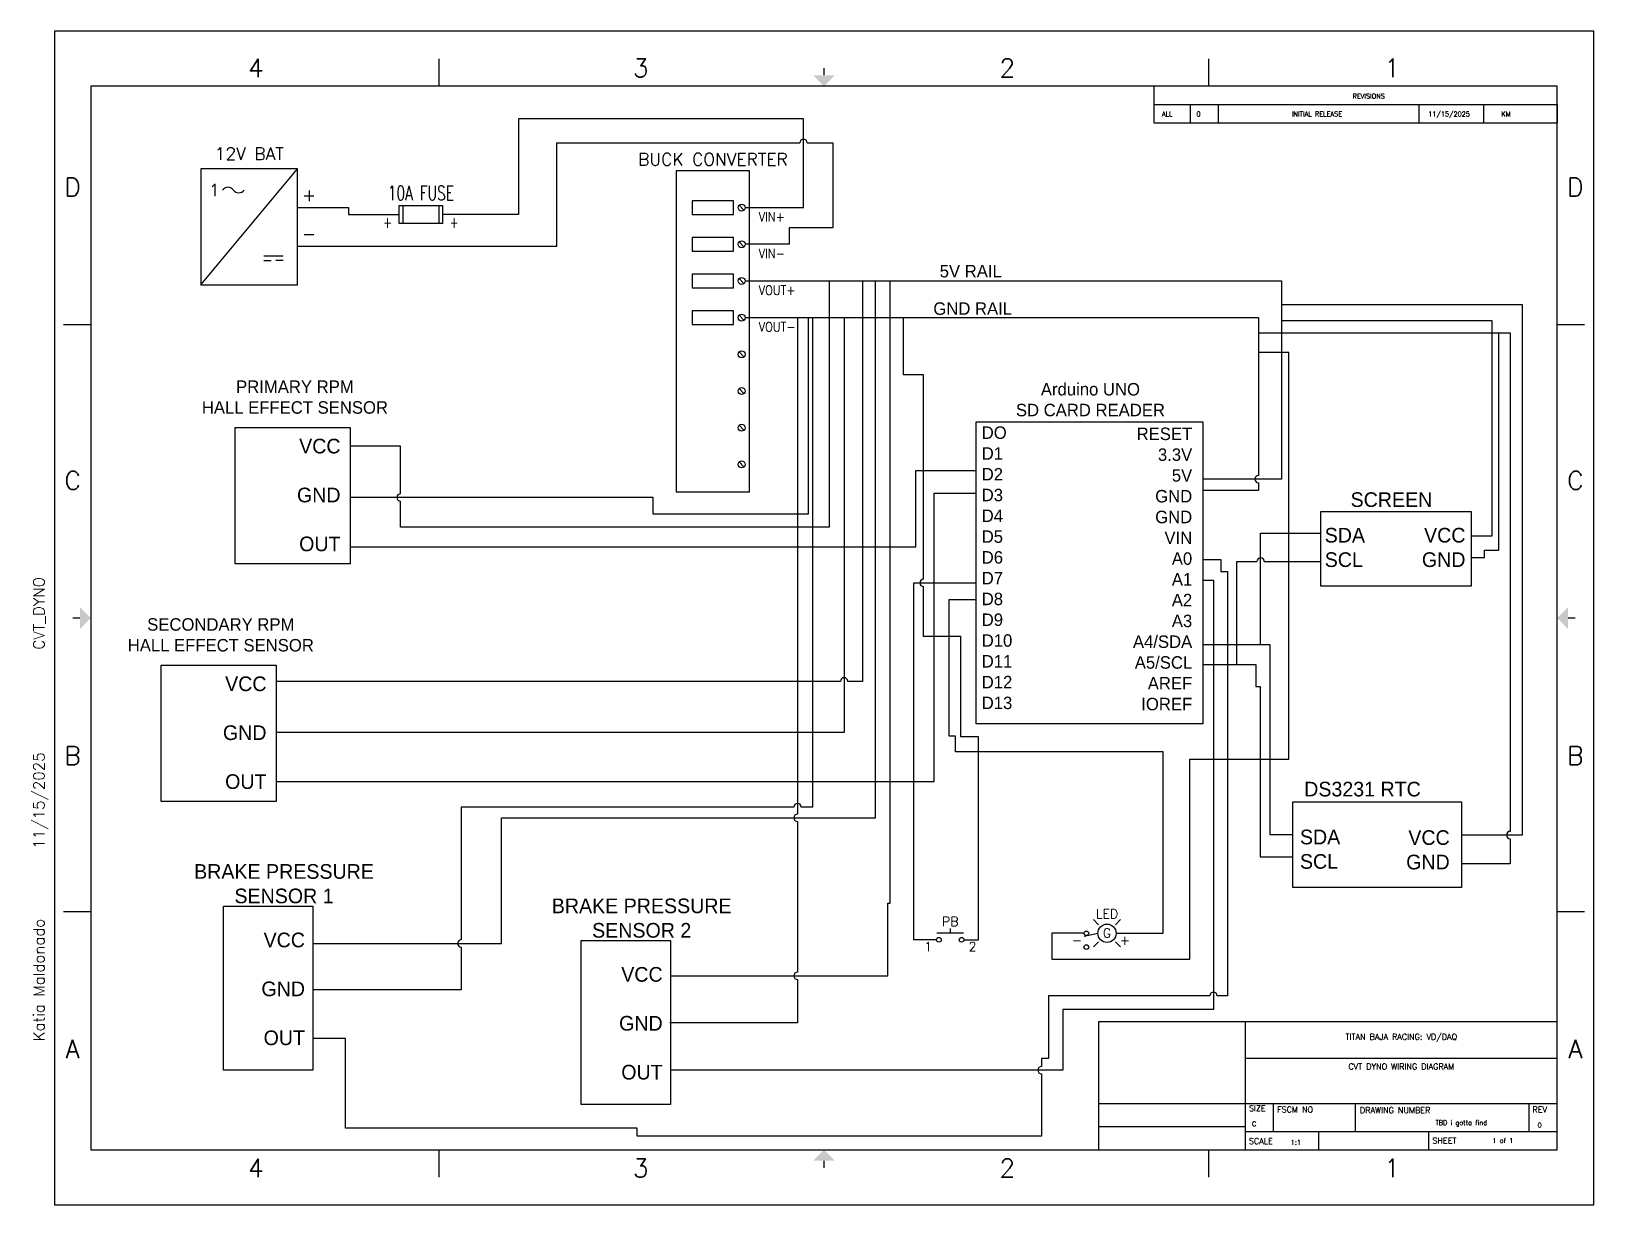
# Model space of a CAD drawing. Header units: inches. Extents: x -0.3 to 21, y 0 to 16.
import ezdxf
from ezdxf.enums import TextEntityAlignment as Align

# ---------------------------------------------------------------- set-up
doc = ezdxf.new("R2010")
doc.units = ezdxf.units.IN
doc.header["$MEASUREMENT"] = 0
for name, color, linetype in [('MISC', 2, 'Continuous'), ('SYMS', 7, 'Continuous'), ('TAGS', 250, 'Continuous'), ('TB_LABELS', 1, 'Continuous'), ('TERMS', 5, 'Continuous'), ('Title Block', 7, 'Continuous'), ('Viewport', 7, 'Continuous'), ('W_12V_RED', 10, 'Continuous'), ('W_5V_ORANGE', 40, 'Continuous'), ('W_GND_BLACK', 250, 'Continuous'), ('W_SIG_PINK', 6, 'Continuous'), ('WHT_10AWG', 7, 'Continuous'), ('WHT_4AWG', 7, 'Continuous'), ('WHT_7AWG', 7, 'Continuous')]:
    doc.layers.add(name, color=color, linetype=linetype)
doc.styles.add('Roman', font='romans')
doc.styles.add('WD', font='romans.shx')
doc.styles.add('WD_IEC', font='isocp2.shx', dxfattribs={"width": 0.9, "height": 4})

# ---------------------------------------------------------------- blocks, each defined once
blk = doc.blocks.new('ANSI_border_C')
for p, q in [((20.5, 0.75), (20.5, 2.5)), ((14.25, 0.75), (20.5, 0.75))]:
    blk.add_line(p, q)
at = {"layer": 'Title Block'}
for p, q in [((0, 16), (0, 0)), ((21, 16), (0, 16)), ((21, 0), (21, 16)), ((5.25, 15.25), (5.25, 15.625)), ((15.75, 15.25), (15.75, 15.625)), ((0.5, 15.25), (0.5, 0.75)), ((20.5, 15.25), (0.5, 15.25)), ((15, 15.25), (15, 15)), ((20.5, 0.75), (20.5, 15.25)), ((15, 15), (20.5, 15)), ((0.125, 12), (0.5, 12)), ((20.5, 12), (20.875, 12)), ((0.125, 4), (0.5, 4)), ((20.5, 4), (20.875, 4)), ((0.5, 0.75), (20.5, 0.75)), ((5.25, 0.375), (5.25, 0.75)), ((15.75, 0.375), (15.75, 0.75)), ((0, 0), (21, 0))]:
    blk.add_line(p, q, dxfattribs=at)
at = {"layer": 'Title Block', "const_width": 0.02}
for points in [[(10.5, 15.5), (10.5, 15.4)], [(0.25, 8), (0.35, 8)], [(20.75, 8), (20.65, 8)], [(10.5, 0.5), (10.5, 0.6)]]:
    blk.add_lwpolyline(points, dxfattribs=at)
at = {"layer": 'Title Block'}
for points in [[(10.35, 15.4), (10.65, 15.4), (10.5, 15.25)], [(0.35, 7.85), (0.35, 8.15), (0.5, 8)], [(20.65, 7.85), (20.65, 8.15), (20.5, 8)], [(10.35, 0.6), (10.65, 0.6), (10.5, 0.75)]]:
    blk.add_solid(points, dxfattribs=at)
at = {"layer": 'Title Block', "style": 'Roman'}
for s, p in [('4', (2.75, 15.5)), ('3', (8, 15.5)), ('2', (13, 15.5)), ('1', (18.25, 15.5)), ('D', (0.25, 13.875)), ('D', (20.75, 13.875)), ('C', (0.25, 9.875)), ('C', (20.75, 9.875)), ('B', (0.25, 6.125)), ('B', (20.75, 6.125)), ('A', (0.25, 2.125)), ('A', (20.75, 2.125)), ('4', (2.75, 0.5)), ('3', (8, 0.5)), ('2', (13, 0.5)), ('1', (18.25, 0.5))]:
    blk.add_text(s, height=0.25, dxfattribs=at).set_placement(p, align=Align.MIDDLE_CENTER)
blk.add_text('REVISIONS', height=0.065, dxfattribs=at).set_placement((17.71, 15.083))
blk = doc.blocks.new('JIC_border_C')
blk.add_blockref('ANSI_border_C', (0, 0))
blk = doc.blocks.new('JIC_REVblock_C')
blk.add_line((0, 0), (0, -0.25))
at = {"layer": 'Title Block'}
for p, q in [((-5.5, 0), (-5.5, -0.25)), ((-5.5, 0), (0, 0)), ((-5, -0.25), (-5, 0)), ((-4.62, -0.25), (-4.62, 0)), ((-1.88, -0.25), (-1.88, 0)), ((-1, -0.25), (-1, 0)), ((-5.5, -0.25), (0, -0.25))]:
    blk.add_line(p, q, dxfattribs=at)
at = {"style": 'WD'}
for tag, p in [('ZONE', (-5.391, -0.16)), ('REV', (-4.92, -0.16)), ('DESCRIPTION', (-3.618, -0.16)), ('DATE', (-1.552, -0.16)), ('APPROVED', (-0.759, -0.16))]:
    blk.add_attdef(tag, p, '', height=0.065, dxfattribs=at)
at = {"style": 'WD', "flags": 1}
blk.add_attdef('WD_TB', (-4.505, -0.154), '', height=0.03, dxfattribs=at)
blk = doc.blocks.new('JIC_tblock_desc_C')
for p, q in [((0, 0), (0, 1.75)), ((-6.25, 0), (0, 0))]:
    blk.add_line(p, q)
at = {"layer": 'Title Block'}
for p, q in [((-6.25, 0), (-6.25, 1.75)), ((-6.25, 1.75), (0, 1.75)), ((-4.25, 0), (-4.25, 1.75)), ((-4.25, 1.25), (0, 1.25)), ((-6.25, 0.63), (0, 0.63)), ((-3.87, 0.25), (-3.87, 0.63)), ((-2.75, 0.25), (-2.75, 0.63)), ((-0.38, 0.25), (-0.38, 0.63)), ((-6.25, 0.315), (-4.25, 0.315)), ((-4.25, 0.25), (0, 0.25)), ((-3.25, 0), (-3.25, 0.25)), ((-1.75, 0), (-1.75, 0.25))]:
    blk.add_line(p, q, dxfattribs=at)
at = {"color": 0, "style": 'Roman', "flags": 8}
for tag, p in [('FNAME', (-20.636, 6.819)), ('REVDATE', (-20.636, 4.106)), ('USER', (-20.636, 1.477))]:
    blk.add_attdef(tag, p, '', height=0.15, rotation=90, dxfattribs=at)
at = {"style": 'WD'}
for tag, p in [('PROJDESC', (-2.125, 1.5)), ('TITLE1', (-2.125, 1.095)), ('TITLE2', (-2.125, 0.785))]:
    blk.add_attdef(tag, text='', height=0.08, dxfattribs=at).set_placement(p, align=Align.CENTER)
at = {"style": 'WD', "flags": 1}
blk.add_attdef('WD_TB', (-5.57, 0.177), '', height=0.086, dxfattribs=at)
at = {"style": 'WD'}
for tag, p in [('SIZE', (-4.162, 0.32)), ('FSCM_NO', (-3.4, 0.337)), ('DWG_NO', (-1.659, 0.337)), ('REV', (-0.265, 0.303)), ('SCALE', (-3.634, 0.069)), ('SHEET', (-0.883, 0.092))]:
    blk.add_attdef(tag, p, '', height=0.065, dxfattribs=at)
at = {"layer": 'TB_LABELS', "style": 'WD'}
for s, p in [('SIZE', (-4.204, 0.604)), ('FSCM NO', (-3.819, 0.588)), ('DRAWING NUMBER', (-2.689, 0.579)), ('REV', (-0.336, 0.588)), ('SCALE', (-4.204, 0.158)), ('SHEET', (-1.701, 0.164))]:
    blk.add_text(s, height=0.08, dxfattribs=at).set_placement(p, align=Align.TOP_LEFT)
blk = doc.blocks.new('HPW1_1PH')
for p, q in [((0, -0.967), (0.967, 0.193)), ((0.629, -0.677), (0.823, -0.677)), ((0.629, -0.725), (0.702, -0.725)), ((0.823, -0.725), (0.75, -0.725))]:
    blk.add_line(p, q)
blk.add_lwpolyline([(0.967, 0.193), (0, 0.193), (0, -0.967), (0.967, -0.967)], close=True)
for centre, start, end in [((0.271, -0.06), 36.8699, 143.1301), ((0.379, 0.021), 216.8699, 323.1301)]:
    blk.add_arc(centre, 0.0677, start, end)
at = {"style": 'WD_IEC'}
blk.add_text('1', height=0.13, dxfattribs=at).set_placement((0.163, -0.019), align=Align.MIDDLE_RIGHT)
at = {"style": 'WD', "width": 0.7}
for tag, p in [('INST', (0.484, 0.656)), ('LOC', (0.484, 0.469)), ('RATING1', (0.484, -1.188)), ('DESC1', (0.484, -1.375)), ('DESC2', (0.484, -1.562)), ('DESC3', (0.484, -1.75))]:
    blk.add_attdef(tag, text='', height=0.125, dxfattribs=at).set_placement(p, align=Align.CENTER)
at = {"style": 'WD'}
blk.add_attdef('TAG1', text='', height=0.125, dxfattribs=at).set_placement((0.484, 0.281), align=Align.CENTER)
at = {"style": 'WD', "flags": 8}
for tag, p in [('TERM01', (-0.062, 0.062)), ('TERM02', (-0.062, -0.325)), ('TERM03', (-0.062, -0.712))]:
    blk.add_attdef(tag, text='', height=0.125, dxfattribs=at).set_placement(p, align=Align.RIGHT)
at = {"style": 'WD', "flags": 9}
for tag, p in [('MFG', (0.484, 0.16)), ('ASSYCODE', (0.484, 0.114)), ('FAMILY', (0.484, 0.09)), ('CAT', (0.484, 0.138))]:
    blk.add_attdef(tag, text='', height=0.0155, dxfattribs=at).set_placement(p, align=Align.CENTER)
at = {"style": 'WD'}
for tag, p, height, flags in [('X4TERM01', (0, 0), 0.0193, 1), ('TERM04', (1.014, -0.132), 0.125, 8), ('X1TERM04', (0.967, -0.193), 0.0193, 1), ('X4TERM02', (0, -0.387), 0.0193, 1), ('TERM05', (1.014, -0.519), 0.125, 8), ('X1TERM05', (0.967, -0.58), 0.0193, 1), ('X4TERM03', (0, -0.774), 0.0193, 1)]:
    blk.add_attdef(tag, p, '', height=height, dxfattribs=dict(at, flags=flags))
blk = doc.blocks.new('HFU1')
for p, q in [((-0.188, -0.078), (-0.188, 0.078)), ((-0.188, 0.078), (0.188, 0.078)), ((-0.156, 0.078), (-0.156, -0.078)), ((0.156, 0.078), (0.156, -0.078)), ((0.188, 0.078), (0.188, -0.078)), ((0.188, -0.078), (-0.188, -0.078))]:
    blk.add_line(p, q)
at = {"style": 'WD', "width": 0.7}
for tag, p in [('INST', (0, 0.422)), ('LOC', (0, 0.266)), ('TAG1', (0, 0.125))]:
    blk.add_attdef(tag, text='', height=0.125, dxfattribs=at).set_placement(p, align=Align.CENTER)
at = {"linetype": 'Continuous', "style": 'WD', "flags": 9}
for tag, p in [('ASSYCODE', (0.157, 0.251)), ('MFG', (0.156, 0.083)), ('CAT', (0.156, 0.102))]:
    blk.add_attdef(tag, text='', height=0.01, dxfattribs=at).set_placement(p, align=Align.CENTER)
at = {"style": 'WD'}
for tag, p, height, flags in [('X4TERM01', (-0.188, 0), 0.0109, 1), ('FAMILY', (0.129, 0.108), 0.01, 9), ('X1TERM02', (0.188, 0), 0.0109, 1)]:
    blk.add_attdef(tag, p, '', height=height, dxfattribs=dict(at, flags=flags))
at = {"style": 'WD', "width": 0.7}
blk.add_attdef('RATING1', text='', height=0.0938, dxfattribs=at).set_placement((0, 0), align=Align.MIDDLE_CENTER)
at = {"style": 'WD'}
for tag, p in [('X2LINK', (0, 0.109)), ('X8LINK', (0, -0.109))]:
    blk.add_attdef(tag, p, '', height=0.01, dxfattribs=at)
at = {"linetype": 'Continuous', "style": 'WD', "width": 0.7, "flags": 8}
blk.add_attdef('TERM01', text='', height=0.1, dxfattribs=at).set_placement((-0.25, -0.016), align=Align.TOP_RIGHT)
blk.add_attdef('TERM02', text='', height=0.1, dxfattribs=at).set_placement((0.25, -0.016), align=Align.TOP_LEFT)
at = {"style": 'WD', "width": 0.7}
for tag, p in [('DESC1', (0.047, -0.234)), ('DESC2', (0.047, -0.391)), ('DESC3', (0.047, -0.547))]:
    blk.add_attdef(tag, text='', height=0.125, dxfattribs=at).set_placement(p, align=Align.MIDDLE_LEFT)
blk = doc.blocks.new('PLCIO_1223')
at = {"layer": 'SYMS'}
for p, q in [((0.5, 0.5), (-0.5, 0.5)), ((-0.5, 0.5), (-0.5, -3.875)), ((0.5, -3.875), (0.5, 0.5)), ((0.281, 0.094), (-0.281, 0.094)), ((-0.281, 0.094), (-0.281, -0.094)), ((0.281, -0.094), (0.281, 0.094)), ((0.357, 0.033), (0.424, -0.033)), ((-0.281, -0.094), (0.281, -0.094)), ((0.281, -0.406), (-0.281, -0.406)), ((-0.281, -0.406), (-0.281, -0.594)), ((0.281, -0.594), (0.281, -0.406)), ((-0.281, -0.594), (0.281, -0.594)), ((0.357, -0.467), (0.424, -0.533)), ((0.281, -0.906), (-0.281, -0.906)), ((-0.281, -0.906), (-0.281, -1.094)), ((0.281, -1.094), (0.281, -0.906)), ((0.357, -0.967), (0.424, -1.033)), ((-0.281, -1.094), (0.281, -1.094)), ((0.281, -1.406), (-0.281, -1.406)), ((-0.281, -1.406), (-0.281, -1.594)), ((0.281, -1.594), (0.281, -1.406)), ((0.357, -1.467), (0.424, -1.533)), ((-0.281, -1.594), (0.281, -1.594)), ((0.357, -1.967), (0.424, -2.033)), ((0.357, -2.467), (0.424, -2.533)), ((0.357, -2.967), (0.424, -3.033)), ((0.357, -3.467), (0.424, -3.533)), ((-0.5, -3.875), (0.5, -3.875))]:
    blk.add_line(p, q, dxfattribs=at)
for centre in [(0.391, 0), (0.391, -0.5), (0.391, -1), (0.391, -1.5), (0.391, -2), (0.391, -2.5), (0.391, -3), (0.391, -3.5)]:
    blk.add_circle(centre, 0.0469, dxfattribs=at)
at = {"layer": 'SYMS', "style": 'WD'}
for tag, width, p in [('INST', 0.8, (0, 1.482)), ('MFG', 0.8, (0, 1.156)), ('LOC', 0.8, (0, 1.312)), ('CAT', 0.9, (0, 1)), ('DESC', 0.8, (0, 0.53))]:
    blk.add_attdef(tag, text='', height=0.125, dxfattribs=dict(at, width=width)).set_placement(p, align=Align.CENTER)
at = {"layer": 'SYMS', "linetype": 'Continuous', "style": 'WD', "flags": 9}
blk.add_attdef('ASSYCODE', text='', height=0.01, dxfattribs=at).set_placement((0.23, 1.071), align=Align.CENTER)
at = {"layer": 'SYMS', "style": 'WD'}
for tag, p in [('LINE1', (0, 0.844)), ('LINE2', (0, 0.688)), ('TAG', (0, 0.322))]:
    blk.add_attdef(tag, text='', height=0.125, dxfattribs=at).set_placement(p, align=Align.CENTER)
at = {"layer": 'SYMS', "style": 'WD', "width": 0.9}
for tag, p in [('DESCB01', (-0.688, -0.125)), ('DESCA01', (-0.688, 0.031)), ('DESCC01', (-0.688, -0.281)), ('DESCD01', (-0.688, -0.438)), ('DESCA02', (-0.688, -0.469)), ('DESCB02', (-0.688, -0.625)), ('DESCE01', (-0.688, -0.594)), ('DESCC02', (-0.688, -0.781)), ('DESCD02', (-0.688, -0.938)), ('DESCA03', (-0.688, -0.969)), ('DESCB03', (-0.688, -1.125)), ('DESCE02', (-0.688, -1.094)), ('DESCC03', (-0.688, -1.281)), ('DESCD03', (-0.688, -1.438)), ('DESCE03', (-0.688, -1.594)), ('DESCA04', (-0.688, -1.469)), ('DESCB04', (-0.688, -1.625)), ('DESCC04', (-0.688, -1.781)), ('DESCD04', (-0.688, -1.938)), ('DESCE04', (-0.688, -2.094))]:
    blk.add_attdef(tag, text='', height=0.125, dxfattribs=at).set_placement(p, align=Align.RIGHT)
at = {"layer": 'SYMS', "style": 'WD'}
for tag, width, p in [('TAGA01', 0.8, (0, 0)), ('TAGA02', 0.9, (0, -0.5)), ('TAGA03', 0.9, (0, -1)), ('TAGA04', 0.9, (0, -1.5))]:
    blk.add_attdef(tag, text='', height=0.125, dxfattribs=dict(at, width=width)).set_placement(p, align=Align.MIDDLE_CENTER)
at = {"layer": 'SYMS', "style": 'WD', "flags": 1}
for tag, p in [('X1TERM01', (0.438, 0)), ('X1TERM02', (0.438, -0.5)), ('X1TERM03', (0.438, -1)), ('X1TERM04', (0.438, -1.5)), ('X1TERM05', (0.438, -2)), ('X1TERM06', (0.438, -2.5)), ('X1TERM07', (0.438, -3)), ('X1TERM08', (0.438, -3.5))]:
    blk.add_attdef(tag, p, '', height=0.01, dxfattribs=at)
at = {"layer": 'SYMS', "style": 'WD', "width": 0.9}
for tag, p in [('TERM01', (0.438, -0.156)), ('TERM02', (0.438, -0.656)), ('TERM03', (0.438, -1.156)), ('TERM04', (0.438, -1.656)), ('TERMDESC05', (-0.625, -2.062)), ('TERM05', (0.438, -2.094)), ('TERMDESC06', (-0.625, -2.562)), ('TERM06', (0.438, -2.594)), ('TERMDESC07', (-0.625, -3.062)), ('TERM07', (0.438, -3.094)), ('TERMDESC08', (-0.625, -3.562)), ('TERM08', (0.438, -3.594))]:
    blk.add_attdef(tag, text='', height=0.125, dxfattribs=at).set_placement(p, align=Align.TOP_RIGHT)
for tag, p in [('TERMDESC01', (0.625, -0.062)), ('TERMDESC02', (0.625, -0.562)), ('TERMDESC03', (0.625, -1.062)), ('TERMDESC04', (0.625, -1.562))]:
    blk.add_attdef(tag, text='', height=0.125, dxfattribs=at).set_placement(p, align=Align.TOP_LEFT)
blk = doc.blocks.new('HPB11')
for p, q in [((-0.185, 0.094), (0.18, 0.094)), ((0, 0.156), (0, 0.094))]:
    blk.add_line(p, q)
for centre in [(-0.155, 0), (0.155, 0)]:
    blk.add_circle(centre, 0.0322)
at = {"style": 'WD', "width": 0.7}
for tag, p in [('INST', (0, 0.826)), ('LOC', (0, 0.656)), ('DESC1', (0, 0.5)), ('DESC2', (0, 0.344)), ('XREF', (0, -0.219))]:
    blk.add_attdef(tag, text='', height=0.125, dxfattribs=at).set_placement(p, align=Align.CENTER)
at = {"style": 'WD'}
blk.add_attdef('TAG1', text='', height=0.125, dxfattribs=at).set_placement((0, 0.188), align=Align.CENTER)
for tag, p in [('X2LINK', (0, 0.219)), ('X8LINK', (0, 0))]:
    blk.add_attdef(tag, p, '', height=0.01, dxfattribs=at)
for tag, p, flags in [('X4TERM01', (-0.188, 0), 1), ('X1TERM02', (0.188, 0), 1), ('FAMILY', (0.205, 0.152), 9), ('CONTACT', (0.205, 0.136), 1)]:
    blk.add_attdef(tag, p, '', height=0.01, dxfattribs=dict(at, flags=flags))
at = {"linetype": 'Continuous', "style": 'WD', "flags": 9}
for tag, p in [('ASSYCODE', (0.23, 0.071)), ('MFG', (0.228, 0.089)), ('CAT', (0.23, 0.108))]:
    blk.add_attdef(tag, text='', height=0.01, dxfattribs=at).set_placement(p, align=Align.CENTER)
at = {"linetype": 'Continuous', "style": 'WD', "flags": 8}
blk.add_attdef('TERM01', text='', height=0.125, dxfattribs=at).set_placement((-0.25, -0.031), align=Align.TOP_RIGHT)
blk.add_attdef('TERM02', text='', height=0.125, dxfattribs=at).set_placement((0.25, -0.031), align=Align.TOP_LEFT)
blk = doc.blocks.new('HLT1GP')
for p, q in [((-0.115, 0.115), (-0.186, 0.186)), ((0.115, 0.115), (0.186, 0.186)), ((-0.125, -0.003), (-0.31, -0.043)), ((-0.115, -0.115), (-0.186, -0.186)), ((0.115, -0.115), (0.186, -0.186))]:
    blk.add_line(p, q)
for centre, radius in [((-0.281, 0), 0.0312), ((0, 0), 0.125), ((-0.281, -0.188), 0.0312)]:
    blk.add_circle(centre, radius)
at = {"style": 'WD', "width": 0.7}
for tag, p in [('INST', (0.006, 0.528)), ('LOC', (0.006, 0.359))]:
    blk.add_attdef(tag, text='', height=0.125, dxfattribs=at).set_placement(p, align=Align.CENTER)
at = {"style": 'WD'}
for tag, p in [('TAG1', (0, 0.202)), ('COLOR', (0, -0.058))]:
    blk.add_attdef(tag, text='', height=0.125, dxfattribs=at).set_placement(p, align=Align.CENTER)
at = {"style": 'WD', "flags": 1}
for tag, p in [('X4TERM01', (-0.312, 0)), ('X1TERM02', (0.125, 0)), ('X4TERM03', (-0.312, -0.188))]:
    blk.add_attdef(tag, p, '', height=0.0125, dxfattribs=at)
at = {"linetype": 'Continuous', "style": 'WD', "flags": 9}
blk.add_attdef('ASSYCODE', text='', height=0.01, dxfattribs=at).set_placement((0, 0.099), align=Align.CENTER)
at = {"style": 'WD', "flags": 9}
blk.add_attdef('FAMILY', text='', height=0.01, dxfattribs=at).set_placement((-0.005, 0.161), align=Align.CENTER)
at = {"linetype": 'Continuous', "style": 'WD', "flags": 1}
for tag, p in [('MFG', (0, 0.121)), ('CAT', (0, 0.14))]:
    blk.add_attdef(tag, text='', height=0.01, dxfattribs=at).set_placement(p, align=Align.MIDDLE)
at = {"style": 'WD'}
for tag, p, width in [('DESC1', (1.125, 0), 0.9), ('WDTAGALT', (1.125, -0.312), 0.7)]:
    blk.add_attdef(tag, p, '', height=0.125, dxfattribs=dict(at, width=width))
at = {"linetype": 'Continuous', "style": 'WD', "flags": 8}
for tag, p in [('TERM01', (-0.338, -0.031)), ('TERM03', (-0.338, -0.219))]:
    blk.add_attdef(tag, text='', height=0.125, dxfattribs=at).set_placement(p, align=Align.TOP_RIGHT)
blk.add_attdef('TERM02', text='', height=0.125, dxfattribs=at).set_placement((0.175, -0.031), align=Align.TOP_LEFT)
at = {"style": 'WD', "width": 0.9}
blk.add_attdef('DESC2', text='', height=0.125, dxfattribs=at).set_placement((1.125, -0.031), align=Align.TOP_LEFT)

msp = doc.modelspace()

# ---------------------------------------------------------------- linework, layer by layer
at = {"layer": 'W_12V_RED'}
for p, q in [((10.22, 14.807), (6.333, 14.807)), ((6.333, 14.807), (6.333, 13.5)), ((10.22, 13.595), (10.22, 14.807)), ((3.318, 13.599), (4.011, 13.599)), ((4.011, 13.599), (4.011, 13.5)), ((4.011, 13.5), (4.705, 13.5)), ((6.333, 13.5), (5.295, 13.5)), ((9.421, 13.595), (10.22, 13.595))]:
    msp.add_line(p, q, dxfattribs=at)
at = {"layer": 'W_5V_ORANGE'}
for p, q in [((9.421, 12.595), (16.74, 12.595)), ((10.568, 12.595), (10.568, 9.238)), ((11.026, 12.595), (11.026, 7.136)), ((11.202, 5.276), (11.202, 12.595)), ((11.403, 4.112), (11.403, 12.595)), ((16.74, 12.595), (16.74, 9.894)), ((16.74, 12.276), (20.025, 12.276)), ((20.025, 12.276), (20.025, 5.041)), ((19.614, 12.05), (16.74, 12.05)), ((19.614, 9.119), (19.614, 12.05)), ((4.722, 10.345), (4.037, 10.345)), ((4.722, 9.694), (4.722, 10.345)), ((16.74, 9.894), (15.663, 9.894)), ((4.722, 9.238), (4.722, 9.594)), ((10.568, 9.238), (4.722, 9.238)), ((19.328, 9.119), (19.614, 9.119)), ((10.723, 7.136), (3.03, 7.136)), ((11.026, 7.136), (10.823, 7.136)), ((6.1, 3.562), (6.1, 5.276)), ((6.1, 5.276), (11.202, 5.276)), ((20.025, 5.041), (19.196, 5.041)), ((11.369, 3.121), (11.369, 4.112)), ((11.369, 4.112), (11.403, 4.112)), ((3.525, 3.562), (6.1, 3.562)), ((8.404, 3.121), (11.369, 3.121))]:
    msp.add_line(p, q, dxfattribs=at)
for centre, start, end in [((4.722, 9.644), 90, 270), ((10.773, 7.136), 0, 180)]:
    msp.add_arc(centre, 0.05, start, end, dxfattribs=at)
at = {"layer": 'W_GND_BLACK'}
for p, q in [((6.854, 13.072), (6.854, 14.478)), ((6.854, 14.478), (7.714, 14.478)), ((7.714, 14.478), (10.17, 14.478)), ((10.27, 14.478), (10.622, 14.478)), ((10.622, 14.478), (10.622, 13.318)), ((10.622, 13.318), (10.022, 13.318)), ((10.022, 13.318), (10.022, 13.095)), ((3.318, 13.072), (6.854, 13.072)), ((10.022, 13.095), (9.421, 13.095)), ((9.421, 12.095), (16.428, 12.095)), ((10.139, 12.095), (10.139, 5.326)), ((10.285, 12.095), (10.285, 9.416)), ((10.342, 12.095), (10.342, 5.422)), ((10.773, 12.095), (10.773, 6.437)), ((11.583, 11.315), (11.583, 12.095)), ((16.428, 12.095), (16.428, 9.944)), ((16.428, 11.89), (19.861, 11.89)), ((19.705, 8.927), (19.703, 11.89)), ((19.861, 11.89), (19.861, 5.091)), ((16.841, 11.621), (16.428, 11.621)), ((16.841, 6.075), (16.841, 11.621)), ((11.857, 11.315), (11.583, 11.315)), ((11.857, 8.528), (11.857, 11.315)), ((16.428, 9.844), (16.428, 9.738)), ((8.171, 9.644), (4.037, 9.644)), ((8.171, 9.416), (8.171, 9.644)), ((16.428, 9.738), (15.663, 9.738)), ((10.285, 9.416), (8.171, 9.416)), ((19.328, 8.827), (19.51, 8.827)), ((19.51, 8.827), (19.51, 8.927)), ((19.51, 8.927), (19.706, 8.927)), ((11.857, 7.749), (11.857, 8.428)), ((12.364, 7.749), (11.857, 7.749)), ((12.364, 6.381), (12.364, 7.749)), ((10.773, 6.437), (3.025, 6.437)), ((12.609, 6.381), (12.364, 6.381)), ((12.609, 3.612), (12.609, 6.381)), ((15.489, 3.35), (15.489, 6.075)), ((15.489, 6.075), (16.841, 6.075)), ((10.089, 5.422), (5.552, 5.422)), ((5.552, 5.422), (5.552, 3.612)), ((10.342, 5.422), (10.189, 5.422)), ((10.139, 5.226), (10.139, 3.171)), ((19.861, 4.991), (19.861, 4.648)), ((19.861, 4.648), (19.195, 4.648)), ((14.047, 3.701), (13.606, 3.701)), ((13.606, 3.701), (13.606, 3.35)), ((5.552, 3.512), (5.552, 2.929)), ((12.409, 3.612), (12.609, 3.612)), ((13.606, 3.35), (15.489, 3.35)), ((10.139, 3.071), (10.139, 2.48)), ((5.552, 2.929), (3.527, 2.929)), ((10.139, 2.48), (8.398, 2.48))]:
    msp.add_line(p, q, dxfattribs=at)
for centre, start, end in [((10.22, 14.478), 0, 180), ((16.428, 9.894), 90, 270), ((11.857, 8.478), 90, 270), ((10.139, 5.422), 0, 180), ((10.139, 5.276), 90, 270), ((19.861, 5.041), 90, 270), ((5.552, 3.562), 90, 270), ((10.139, 3.121), 90, 270)]:
    msp.add_arc(centre, 0.05, start, end, dxfattribs=at)
at = {"layer": 'W_SIG_PINK'}
for p, q in [((11.752, 8.97), (11.752, 10.009)), ((11.752, 10.009), (12.575, 10.009)), ((12, 5.769), (12, 9.704)), ((12, 9.704), (12.577, 9.704)), ((4.037, 8.97), (11.752, 8.97)), ((16.456, 7.64), (16.456, 9.158)), ((16.456, 9.158), (17.269, 9.158)), ((15.666, 8.797), (15.912, 8.797)), ((15.912, 8.797), (15.912, 8.636)), ((16.131, 7.367), (16.131, 8.77)), ((16.131, 8.77), (16.406, 8.77)), ((16.506, 8.77), (17.279, 8.77)), ((15.912, 8.636), (16.006, 8.636)), ((16.006, 8.636), (16.006, 2.849)), ((11.727, 3.612), (11.727, 8.478)), ((11.727, 8.478), (12.579, 8.478)), ((15.666, 8.515), (15.813, 8.515)), ((15.813, 8.515), (15.813, 2.663)), ((12.207, 6.39), (12.207, 8.25)), ((12.207, 8.25), (12.577, 8.25)), ((15.666, 7.64), (16.581, 7.64)), ((16.581, 7.64), (16.581, 5.049)), ((15.666, 7.367), (16.39, 7.367)), ((16.39, 7.367), (16.39, 7.067)), ((16.39, 7.067), (16.451, 7.067)), ((16.451, 7.067), (16.451, 4.742)), ((12.295, 6.39), (12.207, 6.39)), ((12.295, 6.173), (12.295, 6.39)), ((15.128, 6.173), (12.295, 6.173)), ((15.128, 3.701), (15.128, 6.173)), ((3.027, 5.769), (12, 5.769)), ((16.581, 5.049), (16.9, 5.049)), ((16.451, 4.742), (16.894, 4.742)), ((14.485, 3.701), (15.128, 3.701)), ((12.034, 3.612), (11.727, 3.612)), ((15.763, 2.849), (13.561, 2.849)), ((13.561, 2.849), (13.561, 1.992)), ((16.006, 2.849), (15.863, 2.849)), ((15.813, 2.663), (13.759, 2.663)), ((13.759, 2.663), (13.759, 1.835)), ((3.97, 2.265), (3.529, 2.265)), ((3.97, 1.043), (3.97, 2.265)), ((13.561, 1.992), (13.466, 1.992)), ((13.466, 1.992), (13.466, 1.885)), ((13.759, 1.835), (8.402, 1.835)), ((13.466, 1.785), (13.466, 0.935)), ((7.952, 1.043), (3.97, 1.043)), ((7.952, 0.935), (7.952, 1.043)), ((13.466, 0.935), (7.952, 0.935))]:
    msp.add_line(p, q, dxfattribs=at)
for centre, start, end in [((16.456, 8.77), 0, 180), ((15.813, 2.849), 0, 180), ((13.466, 1.835), 90, 270)]:
    msp.add_arc(centre, 0.05, start, end, dxfattribs=at)
at = {"layer": 'WHT_10AWG'}
for points in [[(2.307, 4.073), (3.525, 4.073), (3.525, 1.835), (2.307, 1.835)], [(7.186, 3.604), (8.404, 3.604), (8.404, 1.366), (7.186, 1.366)]]:
    msp.add_lwpolyline(points, close=True, dxfattribs=at)
at = {"layer": 'WHT_4AWG'}
for points in [[(12.576, 10.674), (15.666, 10.674), (15.666, 6.557), (12.576, 6.557)], [(2.467, 10.599), (4.037, 10.599), (4.037, 8.739), (2.467, 8.739)], [(1.457, 7.358), (3.027, 7.358), (3.027, 5.498), (1.457, 5.498)], [(16.894, 5.492), (19.196, 5.492), (19.196, 4.324), (16.894, 4.324)]]:
    msp.add_lwpolyline(points, close=True, dxfattribs=at)
at = {"layer": 'WHT_7AWG'}
msp.add_lwpolyline([(17.277, 9.453), (19.328, 9.453), (19.328, 8.436), (17.277, 8.436)], close=True, dxfattribs=at)

# ---------------------------------------------------------------- block references
ref = msp.add_blockref('JIC_REVblock_C', (20.5, 15))
ref.add_attrib('APPROVED', 'KM', (19.741, 14.84), dxfattribs={"height": 0.065, "style": 'WD'})
ref.add_attrib('DATE', '11/15/2025', (18.742, 14.84), dxfattribs={"height": 0.065, "style": 'WD'})
ref.add_attrib('DESCRIPTION', 'INITIAL RELEASE', (16.882, 14.84), dxfattribs={"height": 0.065, "style": 'WD'})
ref.add_attrib('REV', '0', (15.58, 14.84), dxfattribs={"height": 0.065, "style": 'WD'})
ref.add_attrib('ZONE', 'ALL', (15.109, 14.84), dxfattribs={"height": 0.065, "style": 'WD'})
ref = msp.add_blockref('JIC_tblock_desc_C', (20.5, 0.75))
ref.add_attrib('SHEET', '1 of 1', (19.617, 0.843), dxfattribs={"height": 0.065, "style": 'WD'})
ref.add_attrib('SCALE', '1:1', (16.866, 0.819), dxfattribs={"height": 0.065, "style": 'WD'})
ref.add_attrib('REV', '0', (20.235, 1.053), dxfattribs={"height": 0.065, "style": 'WD'})
ref.add_attrib('DWG_NO', 'TBD i gotta find', (18.841, 1.087), dxfattribs={"height": 0.065, "style": 'WD'})
ref.add_attrib('SIZE', 'C', (16.338, 1.07), dxfattribs={"height": 0.065, "style": 'WD'})
ref.add_attrib('TITLE1', 'CVT DYNO WIRING DIAGRAM', dxfattribs={"height": 0.08, "style": 'WD'}).set_placement((18.375, 1.845), align=Align.CENTER)
ref.add_attrib('PROJDESC', 'TITAN BAJA RACING: VD/DAQ', dxfattribs={"height": 0.08, "style": 'WD'}).set_placement((18.375, 2.25), align=Align.CENTER)
ref.add_attrib('USER', 'Katia Maldonado', (-0.136, 2.227), dxfattribs={"color": 0, "height": 0.15, "rotation": 90, "style": 'Roman', "flags": 8})
ref.add_attrib('REVDATE', '11/15/2025', (-0.136, 4.856), dxfattribs={"color": 0, "height": 0.15, "rotation": 90, "style": 'Roman', "flags": 8})
ref.add_attrib('FNAME', 'CVT_DYNO', (-0.136, 7.569), dxfattribs={"color": 0, "height": 0.15, "rotation": 90, "style": 'Roman', "flags": 8})
at = {"layer": 'SYMS'}
ref = msp.add_blockref('HPW1_1PH', (2, 13.862), dxfattribs=dict(at, xscale=1.362109666084482, yscale=1.362109666084482, zscale=1.362109666084482))
ref.add_attrib('TERM04', '+', (3.381, 13.683), dxfattribs={"layer": 'TERMS', "height": 0.17, "style": 'WD', "flags": 8})
ref.add_attrib('TERM05', '-', (3.381, 13.156), dxfattribs={"layer": 'TERMS', "height": 0.17, "style": 'WD', "flags": 8})
ref.add_attrib('TAG1', '12V BAT', dxfattribs={"layer": 'TAGS', "height": 0.1703, "style": 'WD'}).set_placement((2.659, 14.245), align=Align.CENTER)
ref = msp.add_blockref('PLCIO_1223', (8.984, 13.595), dxfattribs=at)
ref.add_attrib('LINE2', 'BUCK CONVERTER', dxfattribs={"layer": 'MISC', "color": 250, "height": 0.17, "style": 'WD'}).set_placement((8.984, 14.169), align=Align.CENTER)
ref.add_attrib('TERMDESC01', 'VIN+', dxfattribs={"layer": 'TERMS', "height": 0.125, "style": 'WD', "width": 0.9}).set_placement((9.609, 13.532), align=Align.TOP_LEFT)
ref.add_attrib('TERMDESC02', 'VIN-', dxfattribs={"layer": 'TERMS', "height": 0.125, "style": 'WD', "width": 0.9}).set_placement((9.609, 13.032), align=Align.TOP_LEFT)
ref.add_attrib('TERMDESC03', 'VOUT+', dxfattribs={"layer": 'TERMS', "height": 0.125, "style": 'WD', "width": 0.9}).set_placement((9.609, 12.532), align=Align.TOP_LEFT)
ref.add_attrib('TERMDESC04', 'VOUT-', dxfattribs={"layer": 'TERMS', "height": 0.125, "style": 'WD', "width": 0.9}).set_placement((9.609, 12.032), align=Align.TOP_LEFT)
ref = msp.add_blockref('HFU1', (5, 13.5), dxfattribs=dict(at, xscale=1.572739187418087, yscale=1.572739187418087, zscale=1.572739187418087))
ref.add_attrib('TERM02', '+', dxfattribs={"layer": 'TERMS', "linetype": 'Continuous', "height": 0.157, "style": 'WD', "width": 0.7, "flags": 8}).set_placement((5.393, 13.475), align=Align.TOP_LEFT)
ref.add_attrib('TERM01', '+', dxfattribs={"layer": 'TERMS', "linetype": 'Continuous', "height": 0.157, "style": 'WD', "width": 0.7, "flags": 8}).set_placement((4.607, 13.475), align=Align.TOP_RIGHT)
ref.add_attrib('TAG1', '10A FUSE', dxfattribs={"layer": 'TAGS', "height": 0.1966, "style": 'WD', "width": 0.7}).set_placement((5, 13.697), align=Align.CENTER)
ref = msp.add_blockref('HPB11', (12.222, 3.612), dxfattribs=at)
ref.add_attrib('TAG1', 'PB', dxfattribs={"layer": 'TAGS', "height": 0.125, "style": 'WD'}).set_placement((12.222, 3.8), align=Align.CENTER)
ref.add_attrib('TERM02', '2', dxfattribs={"layer": 'TERMS', "linetype": 'Continuous', "height": 0.125, "style": 'WD', "flags": 8}).set_placement((12.472, 3.581), align=Align.TOP_LEFT)
ref.add_attrib('TERM01', '1', dxfattribs={"layer": 'TERMS', "linetype": 'Continuous', "height": 0.125, "style": 'WD', "flags": 8}).set_placement((11.972, 3.581), align=Align.TOP_RIGHT)
ref = msp.add_blockref('HLT1GP', (14.36, 3.701), dxfattribs=at)
ref.add_attrib('TERM02', '+', dxfattribs={"layer": 'TERMS', "linetype": 'Continuous', "height": 0.125, "style": 'WD', "flags": 8}).set_placement((14.535, 3.67), align=Align.TOP_LEFT)
ref.add_attrib('TERM01', '-', dxfattribs={"layer": 'TERMS', "linetype": 'Continuous', "height": 0.125, "style": 'WD', "flags": 8}).set_placement((14.022, 3.67), align=Align.TOP_RIGHT)
ref.add_attrib('TAG1', 'LED', dxfattribs={"layer": 'TAGS', "height": 0.125, "style": 'WD'}).set_placement((14.36, 3.904), align=Align.CENTER)
ref.add_attrib('COLOR', 'G', dxfattribs={"layer": 'MISC', "height": 0.125, "style": 'WD'}).set_placement((14.36, 3.643), align=Align.CENTER)
at = {"layer": 'Viewport'}
msp.add_blockref('JIC_border_C', (0, 0), dxfattribs=at)

# ---------------------------------------------------------------- texts
at = {"layer": 'TAGS', "attachment_point": 1}
for s, width, insert, char_height in [('5V RAIL', 1.4742, (12.078, 12.814), 0.17), ('GND RAIL', 1.57561, (11.991, 12.304), 0.17), ('\\pxqc;PRIMARY RPM\\PHALL EFFECT SENSOR', 3.45181, (1.556, 11.239), 0.17), ('\\pxqc;Arduino UNO ^JSD CARD READER', 3.24608, (12.511, 11.204), 0.17), ('SCREEN', 1.97716, (17.683, 9.714), 0.2), ('\\pxqc;SECONDARY RPM\\PHALL EFFECT SENSOR', 3.45181, (0.545, 7.997), 0.17), ('DS3231 RTC', 2.00663, (17.05, 5.767), 0.2), ('\\pxqc;BRAKE PRESSURE SENSOR 1', 2.99673, (1.635, 4.644), 0.2), ('\\pxqc;BRAKE PRESSURE SENSOR 2', 2.99673, (6.514, 4.175), 0.2)]:
    msp.add_mtext_dynamic_manual_height_columns(s, width=width, gutter_width=1, heights=[0], dxfattribs=dict(at, insert=insert, char_height=char_height))
at = {"layer": 'TERMS', "attachment_point": 1}
for s, width, insert, char_height in [('\\pxqr;VCC^J\\PGND^J\\POUT', 1.00839, (2.896, 10.444), 0.2), ('DO^JD1^JD2^JD3^JD4^JD5^JD6\\PD7\\PD8\\PD9\\PD10^JD11^JD12^JD13', 1.0144, (12.651, 10.612), 0.17), ('\\pxqr;RESET\\P3.3V^J5V^JGND^JGND^JVIN^JA0\\PA1\\PA2^JA3^JA4/SDA^JA5/SCL\\PAREF\\PIOREF', 0.65546, (14.867, 10.596), 0.17), ('SDA\\PSCL', 0.70243, (17.33, 9.229), 0.2), ('\\pxqr;VCC\\PGND', 0.92409, (18.326, 9.229), 0.2), ('\\pxqr;VCC^J\\PGND^J\\POUT', 1.00839, (1.886, 7.203), 0.2), ('SDA\\PSCL', 0.52632, (16.992, 5.114), 0.2), ('\\pxqr;VCC^JGND', 0.52632, (18.509, 5.106), 0.2), ('\\pxqr;VCC\\P\\PGND^J\\POUT', 0.36031, (3.059, 3.71), 0.2), ('\\pxqr;VCC\\P\\PGND^J\\POUT', 0.36031, (7.938, 3.241), 0.2)]:
    msp.add_mtext_dynamic_manual_height_columns(s, width=width, gutter_width=1, heights=[0], dxfattribs=dict(at, insert=insert, char_height=char_height))

doc.saveas('drawing.dxf')
